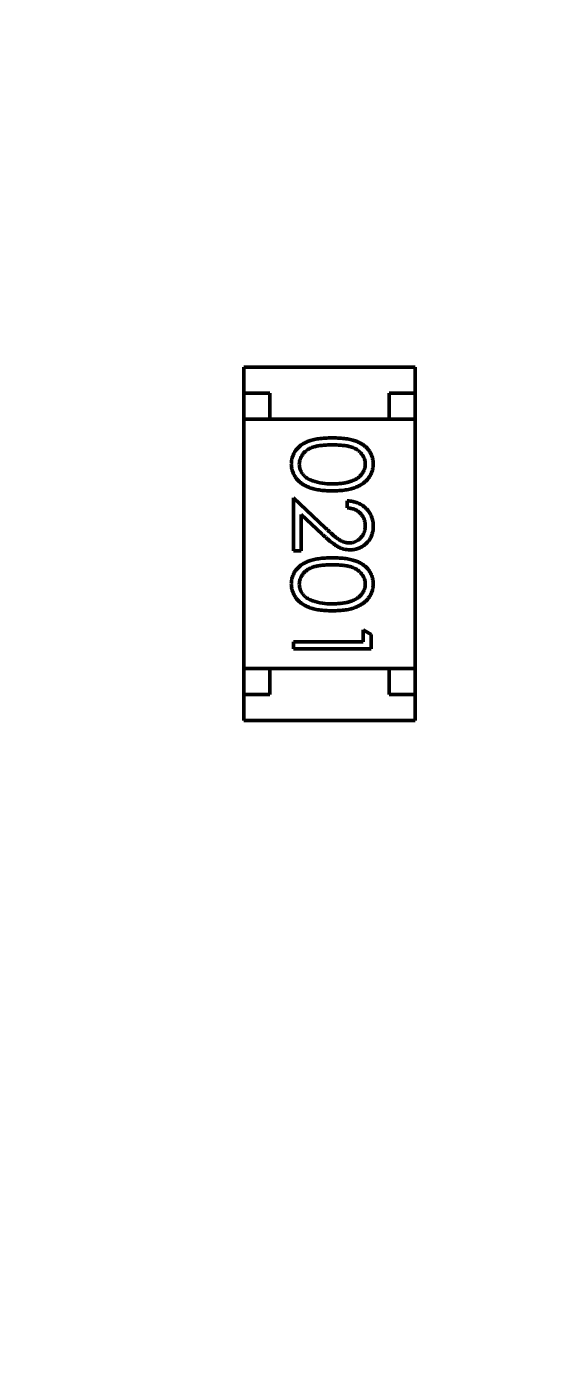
# Model space of a CAD drawing. Header units: millimetres. Extents: x 71 to 428, y 120 to 295.
# Drawn here: x 370.999 to 372.008, y 194.691 to 197.281 of the extents above; entities that cross this region are included whole.
import ezdxf

# ---------------------------------------------------------------- set-up
doc = ezdxf.new("R2010")
doc.units = ezdxf.units.MM
doc.header["$LTSCALE"] = 0.75
doc.layers.add('Dim', color=3, linetype='Continuous', lineweight=25)
doc.layers.add('Visible', color=7, linetype='Continuous', lineweight=50)
doc.styles.get("Standard").update_dxf_attribs({"font": 'arial.ttf'})
doc.dimstyles.new('Dim-ISO-25', dxfattribs={"dimtxt": 3.5, "dimasz": 3.5, "dimexe": 2.1, "dimexo": 2.1, "dimgap": 1.4, "dimtad": 1, "dimzin": 12, "dimdsep": 46, "dimtxsty": 'Standard', "dimcen": 0, "dimazin": 3, "dimtp": 0.1, "dimtm": 0.1, "dimtfac": 0.714286, "dimtmove": 0, "dimatfit": 3, "dimfxl": 1, "dimtzin": 12, "dimarcsym": 0})

# ---------------------------------------------------------------- blocks, each defined once
blk = doc.blocks.new('*D122')
at = {"color": 0, "linetype": 'ByBlock', "lineweight": -2}
for p, q in [((391.3964, 202.3983), (391.3964, 119.8711)), ((354.8964, 148.7044), (354.8964, 119.8711)), ((391.3964, 121.9711), (354.8964, 121.9711))]:
    blk.add_line(p, q, dxfattribs=at)
at = {"color": 0, "linetype": 'ByBlock'}
for points in [[(354.8964, 121.9711), (358.3964, 122.5544), (358.3964, 121.3878)], [(391.3964, 121.9711), (387.8964, 122.5544), (387.8964, 121.3878)]]:
    blk.add_solid(points, dxfattribs=at)
at = {"layer": 'Defpoints', "color": 0, "linetype": 'ByBlock'}
for p in [(391.3964, 204.4983), (354.8964, 150.8044)]:
    blk.add_point(p, dxfattribs=at)
at = {"color": 0, "linetype": 'ByBlock', "lineweight": -2, "insert": (373.1464, 125.1593), "char_height": 3.5, "attachment_point": 5}
blk.add_mtext('\\A0;36.5', dxfattribs=at)

msp = doc.modelspace()

# ---------------------------------------------------------------- linework, layer by layer
at = {"layer": 'Visible'}
for p, q in [((371.4165, 196.6267), (371.7465, 196.6267)), ((371.4165, 196.6267), (371.4165, 196.5767)), ((371.7465, 196.6267), (371.7465, 196.5767)), ((371.4165, 196.5767), (371.4165, 196.5267)), ((371.4665, 196.5767), (371.4165, 196.5767)), ((371.4665, 196.5267), (371.4665, 196.5767)), ((371.6965, 196.5767), (371.6965, 196.5267)), ((371.7465, 196.5767), (371.6965, 196.5767)), ((371.7465, 196.5267), (371.7465, 196.5767)), ((371.7465, 196.5267), (371.4165, 196.5267)), ((371.4165, 196.0467), (371.4165, 196.5267)), ((371.4665, 196.5267), (371.6965, 196.5267)), ((371.7465, 196.0467), (371.7465, 196.5267)), ((371.5118, 196.3753), (371.5738, 196.3171)), ((371.5118, 196.2734), (371.5118, 196.3753)), ((371.6156, 196.3561), (371.6156, 196.3695)), ((371.5271, 196.3432), (371.5271, 196.2734)), ((371.5672, 196.3056), (371.5271, 196.3432)), ((371.5271, 196.2734), (371.5118, 196.2734)), ((371.6464, 196.1215), (371.6618, 196.1126)), ((371.6464, 196.0984), (371.6464, 196.1215)), ((371.6618, 196.1126), (371.6618, 196.0849)), ((371.5118, 196.0984), (371.6464, 196.0984)), ((371.5118, 196.0849), (371.5118, 196.0984)), ((371.6618, 196.0849), (371.5118, 196.0849)), ((371.4165, 196.0467), (371.4165, 195.9967)), ((371.7465, 196.0467), (371.4165, 196.0467)), ((371.4665, 196.0467), (371.6965, 196.0467)), ((371.4665, 195.9967), (371.4665, 196.0467)), ((371.6965, 196.0467), (371.6965, 195.9967)), ((371.7465, 195.9967), (371.7465, 196.0467)), ((371.4165, 195.9967), (371.4665, 195.9967)), ((371.4165, 195.9467), (371.4165, 195.9967)), ((371.6965, 195.9967), (371.7465, 195.9967)), ((371.7465, 195.9467), (371.7465, 195.9967)), ((371.4165, 195.9467), (371.7465, 195.9467))]:
    msp.add_line(p, q, dxfattribs=at)
at = {"layer": 'Visible', "extrusion": (0, 0, -1)}
msp.add_circle((-354.8964, 204.496), 47.93, dxfattribs=at)
at = {"layer": 'Visible'}
for centre in [(371.5841, 196.5135), (371.5841, 196.2828)]:
    msp.add_arc(centre, 0.1113, 251.6443, 271.3671, dxfattribs=at)
for points, knots in [([(371.5079, 196.4405), (371.5079, 196.4417), (371.508, 196.444), (371.5084, 196.4475), (371.509, 196.4509), (371.51, 196.4541), (371.5111, 196.4573), (371.5125, 196.4604), (371.5142, 196.4634), (371.5162, 196.4664), (371.5183, 196.4691), (371.5208, 196.4718), (371.5235, 196.4743), (371.5265, 196.4766), (371.5297, 196.4788), (371.5332, 196.4808), (371.5369, 196.4826), (371.5409, 196.4843), (371.5452, 196.4858), (371.5499, 196.4872), (371.5551, 196.4882), (371.5606, 196.4891), (371.5666, 196.4898), (371.5729, 196.4903), (371.5797, 196.4906), (371.5843, 196.4907), (371.5867, 196.4907)], [0, 0, 0, 0, 0.033787, 0.066622, 0.099285, 0.131361, 0.163585, 0.196104, 0.228902, 0.262158, 0.295991, 0.330218, 0.36506, 0.400951, 0.43762, 0.475708, 0.515381, 0.556414, 0.599765, 0.646424, 0.696431, 0.749782, 0.806573, 0.867436, 0.931887, 1, 1, 1, 1]), ([(371.5868, 196.4772), (371.5848, 196.4772), (371.5809, 196.4772), (371.5752, 196.4769), (371.57, 196.4766), (371.5651, 196.4761), (371.5605, 196.4755), (371.5564, 196.4747), (371.5526, 196.4738), (371.5492, 196.4727), (371.5461, 196.4714), (371.5432, 196.4701), (371.5405, 196.4686), (371.538, 196.467), (371.5357, 196.4652), (371.5335, 196.4633), (371.5316, 196.4613), (371.5293, 196.4584), (371.5269, 196.4547), (371.5249, 196.4499), (371.5235, 196.445), (371.5234, 196.4417), (371.5233, 196.4401)], [0, 0, 0, 0, 0.072951, 0.141584, 0.205926, 0.265301, 0.320597, 0.371817, 0.41879, 0.461699, 0.502134, 0.540804, 0.578181, 0.614297, 0.649678, 0.684299, 0.718359, 0.752081, 0.817652, 0.879722, 0.939966, 1, 1, 1, 1]), ([(371.5867, 196.4907), (371.5891, 196.4907), (371.5938, 196.4906), (371.6006, 196.4903), (371.607, 196.4898), (371.6129, 196.4891), (371.6185, 196.4883), (371.6236, 196.4872), (371.6283, 196.4859), (371.6326, 196.4844), (371.6366, 196.4827), (371.6403, 196.4809), (371.6437, 196.4789), (371.6469, 196.4767), (371.6499, 196.4744), (371.6526, 196.472), (371.655, 196.4693), (371.6573, 196.4665), (371.6592, 196.4635), (371.6609, 196.4605), (371.6624, 196.4574), (371.6635, 196.4542), (371.6645, 196.4509), (371.6651, 196.4475), (371.6656, 196.444), (371.6656, 196.4417), (371.6656, 196.4405)], [0, 0, 0, 0, 0.068595, 0.133246, 0.194313, 0.251279, 0.304513, 0.354235, 0.400481, 0.443411, 0.484015, 0.523252, 0.561042, 0.5979, 0.633518, 0.668314, 0.702496, 0.736685, 0.770293, 0.803437, 0.835913, 0.86846, 0.900847, 0.933467, 0.966258, 1, 1, 1, 1]), ([(371.6502, 196.4401), (371.6501, 196.4417), (371.65, 196.4451), (371.6487, 196.45), (371.6466, 196.4547), (371.6442, 196.4584), (371.642, 196.4613), (371.64, 196.4633), (371.6379, 196.4652), (371.6356, 196.4669), (371.6331, 196.4686), (371.6304, 196.4701), (371.6275, 196.4714), (371.6244, 196.4727), (371.621, 196.4737), (371.6172, 196.4747), (371.6131, 196.4755), (371.6085, 196.4761), (371.6036, 196.4766), (371.5983, 196.4769), (371.5927, 196.4772), (371.5888, 196.4772), (371.5868, 196.4772)], [0, 0, 0, 0, 0.060387, 0.120883, 0.182755, 0.247811, 0.281299, 0.315088, 0.349702, 0.384857, 0.420966, 0.458511, 0.497175, 0.537602, 0.580503, 0.627468, 0.678388, 0.733983, 0.793747, 0.857714, 0.926698, 1, 1, 1, 1]), ([(371.5867, 196.3888), (371.5844, 196.3888), (371.5799, 196.3888), (371.5734, 196.3891), (371.5672, 196.3897), (371.5614, 196.3904), (371.556, 196.3913), (371.5509, 196.3925), (371.5461, 196.3938), (371.5417, 196.3955), (371.5377, 196.3972), (371.5339, 196.3992), (371.5303, 196.4012), (371.527, 196.4035), (371.5239, 196.4059), (371.5212, 196.4085), (371.5186, 196.4112), (371.5164, 196.4141), (371.5144, 196.4171), (371.5126, 196.4202), (371.5112, 196.4234), (371.51, 196.4267), (371.5091, 196.43), (371.5084, 196.4335), (371.508, 196.437), (371.5079, 196.4393), (371.5079, 196.4405)], [0, 0, 0, 0, 0.065063, 0.126773, 0.185516, 0.240765, 0.29298, 0.34225, 0.388919, 0.432776, 0.474628, 0.514775, 0.553606, 0.591426, 0.628028, 0.663804, 0.698984, 0.733591, 0.767628, 0.801208, 0.834264, 0.866981, 0.89972, 0.932702, 0.966176, 1, 1, 1, 1]), ([(371.5233, 196.4401), (371.5234, 196.4384), (371.5235, 196.4351), (371.5248, 196.4303), (371.5268, 196.4255), (371.5292, 196.4219), (371.5314, 196.4191), (371.5333, 196.417), (371.5355, 196.4152), (371.5378, 196.4134), (371.5403, 196.4118), (371.543, 196.4104), (371.546, 196.409), (371.548, 196.4083), (371.5491, 196.4079)], [0, 0, 0, 0, 0.112813, 0.225394, 0.339595, 0.459675, 0.521735, 0.583926, 0.648174, 0.713881, 0.781004, 0.851451, 0.924051, 1, 1, 1, 1]), ([(371.6656, 196.4405), (371.6656, 196.4393), (371.6655, 196.437), (371.6651, 196.4335), (371.6645, 196.43), (371.6635, 196.4267), (371.6624, 196.4234), (371.6609, 196.4203), (371.6592, 196.4172), (371.6572, 196.4142), (371.655, 196.4113), (371.6525, 196.4086), (371.6497, 196.406), (371.6467, 196.4036), (371.6434, 196.4014), (371.6398, 196.3993), (371.636, 196.3974), (371.6319, 196.3955), (371.6275, 196.3939), (371.6227, 196.3925), (371.6176, 196.3914), (371.6121, 196.3904), (371.6063, 196.3897), (371.6001, 196.3891), (371.5935, 196.3888), (371.589, 196.3888), (371.5867, 196.3888)], [0, 0, 0, 0, 0.033788, 0.067194, 0.099862, 0.132567, 0.165151, 0.197913, 0.231319, 0.265083, 0.299255, 0.334399, 0.369943, 0.406284, 0.444064, 0.482998, 0.523354, 0.565537, 0.609613, 0.656391, 0.705885, 0.758325, 0.813832, 0.872795, 0.934722, 1, 1, 1, 1]), ([(371.5868, 196.4022), (371.5886, 196.4022), (371.5921, 196.4023), (371.5973, 196.4025), (371.6022, 196.4029), (371.6068, 196.4034), (371.6112, 196.4042), (371.6154, 196.405), (371.6193, 196.4061), (371.623, 196.4072), (371.6264, 196.4085), (371.6296, 196.41), (371.6325, 196.4115), (371.6352, 196.4132), (371.6377, 196.415), (371.6399, 196.417), (371.642, 196.419), (371.6442, 196.4219), (371.6466, 196.4256), (371.6487, 196.4303), (371.65, 196.4352), (371.6501, 196.4384), (371.6502, 196.4401)], [0, 0, 0, 0, 0.065681, 0.128486, 0.188175, 0.245106, 0.299448, 0.350823, 0.399942, 0.446672, 0.491255, 0.533376, 0.573853, 0.612526, 0.649597, 0.685532, 0.720106, 0.753838, 0.818925, 0.880493, 0.940311, 1, 1, 1, 1]), ([(371.6156, 196.3695), (371.6174, 196.3694), (371.6209, 196.3693), (371.626, 196.3685), (371.6309, 196.3673), (371.6355, 196.3657), (371.6399, 196.3636), (371.6441, 196.3612), (371.648, 196.3583), (371.6516, 196.3551), (371.6549, 196.3515), (371.6578, 196.3477), (371.6602, 196.3437), (371.6622, 196.3395), (371.6637, 196.335), (371.6648, 196.3304), (371.6655, 196.3256), (371.6656, 196.3223), (371.6656, 196.3206)], [0, 0, 0, 0, 0.068791, 0.135103, 0.198979, 0.261904, 0.323495, 0.385195, 0.446969, 0.509765, 0.572251, 0.633405, 0.693251, 0.752583, 0.812579, 0.873275, 0.93555, 1, 1, 1, 1]), ([(371.6502, 196.3213), (371.6502, 196.3225), (371.6501, 196.3248), (371.6497, 196.3282), (371.649, 196.3314), (371.648, 196.3345), (371.6467, 196.3374), (371.6452, 196.3402), (371.6433, 196.3428), (371.6412, 196.3453), (371.6388, 196.3475), (371.6361, 196.3495), (371.6333, 196.3513), (371.6302, 196.3528), (371.6269, 196.354), (371.6233, 196.3549), (371.6195, 196.3557), (371.6169, 196.3559), (371.6156, 196.3561)], [0, 0, 0, 0, 0.064439, 0.126547, 0.186887, 0.245878, 0.304041, 0.362191, 0.420976, 0.48066, 0.5406, 0.600689, 0.661936, 0.724443, 0.789038, 0.856314, 0.926352, 1, 1, 1, 1]), ([(371.6198, 196.2888), (371.6208, 196.2888), (371.6229, 196.2888), (371.6258, 196.2893), (371.6287, 196.29), (371.6314, 196.2911), (371.6341, 196.2924), (371.6366, 196.2941), (371.639, 196.296), (371.6413, 196.2982), (371.6434, 196.3006), (371.6452, 196.3031), (371.6468, 196.3058), (371.648, 196.3087), (371.649, 196.3116), (371.6497, 196.3147), (371.6501, 196.318), (371.6502, 196.3202), (371.6502, 196.3213)], [0, 0, 0, 0, 0.061965, 0.122122, 0.180988, 0.239933, 0.299906, 0.359989, 0.421776, 0.486576, 0.551535, 0.615018, 0.677259, 0.73973, 0.80305, 0.866495, 0.931973, 1, 1, 1, 1]), ([(371.6656, 196.3206), (371.6656, 196.319), (371.6655, 196.3157), (371.6648, 196.311), (371.6638, 196.3065), (371.6624, 196.3023), (371.6605, 196.2983), (371.6582, 196.2945), (371.6555, 196.291), (371.6524, 196.2878), (371.649, 196.2849), (371.6454, 196.2823), (371.6417, 196.2802), (371.6379, 196.2783), (371.6339, 196.277), (371.6297, 196.276), (371.6254, 196.2754), (371.6225, 196.2753), (371.621, 196.2753)], [0, 0, 0, 0, 0.069475, 0.136517, 0.200789, 0.26383, 0.325735, 0.387291, 0.449509, 0.512968, 0.576275, 0.63758, 0.697903, 0.757172, 0.816599, 0.876653, 0.93729, 1, 1, 1, 1]), ([(371.621, 196.2753), (371.6189, 196.2754), (371.6148, 196.2755), (371.6087, 196.2767), (371.6028, 196.2787), (371.5981, 196.281), (371.5942, 196.2833), (371.5911, 196.2854), (371.5877, 196.2879), (371.5841, 196.2907), (371.5802, 196.2939), (371.5761, 196.2975), (371.5717, 196.3014), (371.5687, 196.3042), (371.5672, 196.3056)], [0, 0, 0, 0, 0.098702, 0.195672, 0.292422, 0.391343, 0.444462, 0.504229, 0.570352, 0.642546, 0.722288, 0.807921, 0.90047, 1, 1, 1, 1]), ([(371.5738, 196.3171), (371.5753, 196.3157), (371.5782, 196.313), (371.5823, 196.3091), (371.5862, 196.3057), (371.5897, 196.3026), (371.593, 196.2999), (371.5959, 196.2976), (371.5986, 196.2957), (371.6017, 196.2937), (371.6055, 196.2917), (371.6102, 196.29), (371.615, 196.2889), (371.6182, 196.2888), (371.6198, 196.2888)], [0, 0, 0, 0, 0.110803, 0.212829, 0.306101, 0.390647, 0.466924, 0.534481, 0.593587, 0.644557, 0.7362, 0.825024, 0.911986, 1, 1, 1, 1]), ([(371.5079, 196.2098), (371.5079, 196.2109), (371.508, 196.2133), (371.5084, 196.2167), (371.509, 196.2201), (371.51, 196.2234), (371.5111, 196.2266), (371.5125, 196.2297), (371.5142, 196.2327), (371.5162, 196.2356), (371.5183, 196.2384), (371.5208, 196.241), (371.5235, 196.2435), (371.5265, 196.2458), (371.5297, 196.248), (371.5332, 196.25), (371.5369, 196.2519), (371.5409, 196.2536), (371.5452, 196.2551), (371.5499, 196.2564), (371.5551, 196.2574), (371.5606, 196.2583), (371.5666, 196.2591), (371.5729, 196.2596), (371.5797, 196.2599), (371.5843, 196.2599), (371.5867, 196.2599)], [0, 0, 0, 0, 0.033787, 0.066622, 0.099285, 0.131361, 0.163585, 0.196104, 0.228902, 0.262158, 0.295991, 0.330218, 0.36506, 0.400951, 0.43762, 0.475708, 0.515381, 0.556414, 0.599765, 0.646424, 0.696431, 0.749782, 0.806573, 0.867436, 0.931887, 1, 1, 1, 1]), ([(371.5868, 196.2465), (371.5848, 196.2464), (371.5809, 196.2464), (371.5752, 196.2462), (371.57, 196.2458), (371.5651, 196.2454), (371.5605, 196.2447), (371.5564, 196.2439), (371.5526, 196.243), (371.5492, 196.2419), (371.5461, 196.2407), (371.5432, 196.2393), (371.5405, 196.2379), (371.538, 196.2362), (371.5357, 196.2344), (371.5335, 196.2326), (371.5316, 196.2305), (371.5293, 196.2276), (371.5269, 196.2239), (371.5249, 196.2191), (371.5235, 196.2143), (371.5234, 196.211), (371.5233, 196.2093)], [0, 0, 0, 0, 0.072951, 0.141584, 0.205926, 0.265301, 0.320597, 0.371817, 0.41879, 0.461699, 0.502134, 0.540804, 0.578181, 0.614297, 0.649678, 0.684299, 0.718359, 0.752081, 0.817652, 0.879722, 0.939966, 1, 1, 1, 1]), ([(371.5867, 196.2599), (371.5891, 196.2599), (371.5938, 196.2599), (371.6006, 196.2596), (371.607, 196.2591), (371.6129, 196.2584), (371.6185, 196.2575), (371.6236, 196.2564), (371.6283, 196.2551), (371.6326, 196.2536), (371.6366, 196.252), (371.6403, 196.2502), (371.6437, 196.2481), (371.6469, 196.246), (371.6499, 196.2436), (371.6526, 196.2412), (371.655, 196.2385), (371.6573, 196.2357), (371.6592, 196.2328), (371.6609, 196.2297), (371.6624, 196.2266), (371.6635, 196.2234), (371.6645, 196.2201), (371.6651, 196.2167), (371.6656, 196.2133), (371.6656, 196.2109), (371.6656, 196.2098)], [0, 0, 0, 0, 0.068595, 0.133246, 0.194313, 0.251279, 0.304513, 0.354235, 0.400481, 0.443411, 0.484015, 0.523252, 0.561042, 0.5979, 0.633518, 0.668314, 0.702496, 0.736685, 0.770293, 0.803437, 0.835913, 0.86846, 0.900847, 0.933467, 0.966258, 1, 1, 1, 1]), ([(371.6502, 196.2093), (371.6501, 196.211), (371.65, 196.2143), (371.6487, 196.2192), (371.6466, 196.2239), (371.6442, 196.2276), (371.642, 196.2305), (371.64, 196.2325), (371.6379, 196.2344), (371.6356, 196.2362), (371.6331, 196.2378), (371.6304, 196.2393), (371.6275, 196.2406), (371.6244, 196.2419), (371.621, 196.243), (371.6172, 196.2439), (371.6131, 196.2447), (371.6085, 196.2453), (371.6036, 196.2458), (371.5983, 196.2462), (371.5927, 196.2464), (371.5888, 196.2464), (371.5868, 196.2465)], [0, 0, 0, 0, 0.060387, 0.120883, 0.182755, 0.247811, 0.281299, 0.315088, 0.349702, 0.384857, 0.420966, 0.458511, 0.497175, 0.537602, 0.580503, 0.627468, 0.678388, 0.733983, 0.793747, 0.857714, 0.926698, 1, 1, 1, 1]), ([(371.5867, 196.158), (371.5844, 196.158), (371.5799, 196.1581), (371.5734, 196.1584), (371.5672, 196.1589), (371.5614, 196.1596), (371.556, 196.1606), (371.5509, 196.1617), (371.5461, 196.1631), (371.5417, 196.1647), (371.5377, 196.1665), (371.5339, 196.1684), (371.5303, 196.1705), (371.527, 196.1727), (371.5239, 196.1751), (371.5212, 196.1777), (371.5186, 196.1804), (371.5164, 196.1833), (371.5144, 196.1864), (371.5126, 196.1894), (371.5112, 196.1926), (371.51, 196.1959), (371.5091, 196.1992), (371.5084, 196.2027), (371.508, 196.2062), (371.5079, 196.2086), (371.5079, 196.2098)], [0, 0, 0, 0, 0.065063, 0.126773, 0.185516, 0.240765, 0.29298, 0.34225, 0.388919, 0.432776, 0.474628, 0.514775, 0.553606, 0.591426, 0.628028, 0.663804, 0.698984, 0.733591, 0.767628, 0.801208, 0.834264, 0.866981, 0.89972, 0.932702, 0.966176, 1, 1, 1, 1]), ([(371.5233, 196.2093), (371.5234, 196.2077), (371.5235, 196.2043), (371.5248, 196.1995), (371.5268, 196.1948), (371.5292, 196.1911), (371.5314, 196.1883), (371.5333, 196.1863), (371.5355, 196.1844), (371.5378, 196.1827), (371.5403, 196.1811), (371.543, 196.1796), (371.546, 196.1783), (371.548, 196.1775), (371.5491, 196.1771)], [0, 0, 0, 0, 0.112813, 0.225394, 0.339595, 0.459675, 0.521735, 0.583926, 0.648174, 0.713881, 0.781004, 0.851451, 0.924051, 1, 1, 1, 1]), ([(371.6656, 196.2098), (371.6656, 196.2086), (371.6655, 196.2062), (371.6651, 196.2027), (371.6645, 196.1993), (371.6635, 196.1959), (371.6624, 196.1927), (371.6609, 196.1895), (371.6592, 196.1864), (371.6572, 196.1834), (371.655, 196.1806), (371.6525, 196.1778), (371.6497, 196.1753), (371.6467, 196.1728), (371.6434, 196.1706), (371.6398, 196.1685), (371.636, 196.1666), (371.6319, 196.1648), (371.6275, 196.1632), (371.6227, 196.1618), (371.6176, 196.1606), (371.6121, 196.1596), (371.6063, 196.1589), (371.6001, 196.1584), (371.5935, 196.1581), (371.589, 196.158), (371.5867, 196.158)], [0, 0, 0, 0, 0.033788, 0.067194, 0.099862, 0.132567, 0.165151, 0.197913, 0.231319, 0.265083, 0.299255, 0.334399, 0.369943, 0.406284, 0.444064, 0.482998, 0.523354, 0.565537, 0.609613, 0.656391, 0.705885, 0.758325, 0.813832, 0.872795, 0.934722, 1, 1, 1, 1]), ([(371.5868, 196.1715), (371.5886, 196.1715), (371.5921, 196.1715), (371.5973, 196.1717), (371.6022, 196.1722), (371.6068, 196.1727), (371.6112, 196.1734), (371.6154, 196.1742), (371.6193, 196.1753), (371.623, 196.1764), (371.6264, 196.1778), (371.6296, 196.1792), (371.6325, 196.1808), (371.6352, 196.1825), (371.6377, 196.1843), (371.6399, 196.1862), (371.642, 196.1883), (371.6442, 196.1911), (371.6466, 196.1949), (371.6487, 196.1995), (371.65, 196.2044), (371.6501, 196.2077), (371.6502, 196.2093)], [0, 0, 0, 0, 0.065681, 0.128486, 0.188175, 0.245106, 0.299448, 0.350823, 0.399942, 0.446672, 0.491255, 0.533376, 0.573853, 0.612526, 0.649597, 0.685532, 0.720106, 0.753838, 0.818925, 0.880493, 0.940311, 1, 1, 1, 1])]:
    msp.add_open_spline(points, degree=3, knots=knots, dxfattribs=at)

# ---------------------------------------------------------------- dimensions: what is measured, and where the dimension line sits
at = {"layer": 'Dim'}
dim = msp.add_linear_dim(base=(354.8964, 121.9711), p1=(391.3964, 204.4983), p2=(354.8964, 150.8044), dimstyle='Dim-ISO-25', dxfattribs=at)
dim.commit()
dim.dimension.update_dxf_attribs({"geometry": '*D122', "text_midpoint": (373.1464, 125.1593)})

doc.saveas('drawing.dxf')
